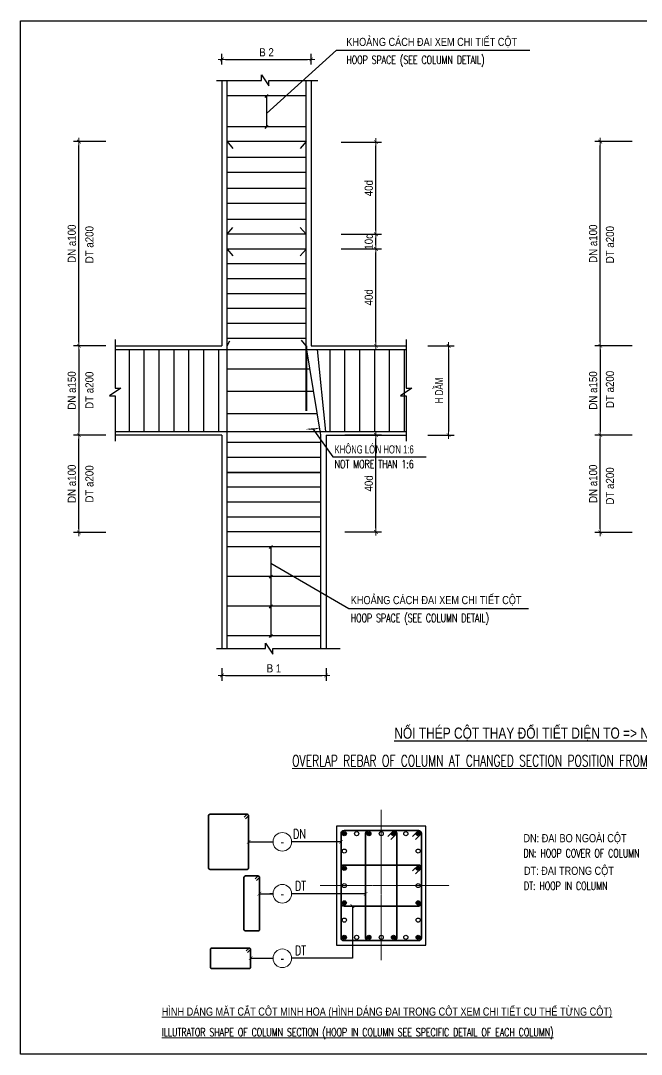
# Model space of a CAD drawing. Header units: millimetres. Extents: x 408913 to 1237273, y -191467 to -86666.
# Drawn here: x 914071 to 930759, y -184918 to -157138 of the extents above; entities that cross this region are included whole.
import ezdxf
from ezdxf.enums import TextEntityAlignment as Align

# ---------------------------------------------------------------- set-up
doc = ezdxf.new("R2010")
doc.units = ezdxf.units.MM
doc.header["$LTSCALE"] = 35
doc.header["$PDMODE"] = 3
doc.linetypes.add('CENTER2', pattern=[1.125, 0.75, -0.125, 0.125, -0.125])
doc.linetypes.add('DASHED2', pattern=[0.375, 0.25, -0.125])
for name, color, linetype in [('2', 2, 'Continuous'), ('3', 2, 'Continuous'), ('9', 9, 'Continuous'), ('DIM', 1, 'Continuous'), ('NDC_S-COLUMN', 4, 'Continuous'), ('STR.Dim_F-CL-B', 8, 'Continuous'), ('THEP', 4, 'Continuous')]:
    doc.layers.add(name, color=color, linetype=linetype)
for name, color, linetype, lineweight in [('5', 5, 'Continuous', 40), ('kata_net manh', 1, 'Continuous', 5), ('NDC_S_AXIS', 5, 'CENTER2', 15), ('NDC_S_DIM', 1, 'Continuous', 9), ('NDC_S_ENG TEXT', 2, 'Continuous', 9), ('NDC_S_REBAR', 4, 'Continuous', 35), ('NDC_S_REBAR SECTION', 6, 'Continuous', 25), ('NDC_S_VN TEXT', 7, 'Continuous', 9)]:
    doc.layers.add(name, color=color, linetype=linetype, lineweight=lineweight)
doc.styles.add('Arial', font='arial.ttf', dxfattribs={"width": 0.6})
doc.styles.add('AVANTH', font='')
doc.styles.add('NDC_ARIAL', font='arial.ttf', dxfattribs={"width": 0.85})
doc.styles.add('NDC_ROMANS', font='romans.shx', dxfattribs={"width": 0.8})
doc.styles.add('VNAVANTH', font='', dxfattribs={"width": 0.95})
doc.styles.get('AVANTH').set_extended_font_data('.VnAvantH', bold=True)
doc.styles.get('VNAVANTH').set_extended_font_data('.VnAvantH')
doc.dimstyles.new('1-25-H', dxfattribs={"dimtxt": 250, "dimasz": 100, "dimexe": 150, "dimexo": 0, "dimgap": 50, "dimtad": 1, "dimdec": 0, "dimlfac": 0.25, "dimzin": 0, "dimdsep": 46, "dimtxsty": 'AVANTH', "dimcen": 0, "dimdle": 150, "dimclrd": 9, "dimclre": 9, "dimclrt": 4, "dimadec": 0, "dimazin": 0, "dimtfac": 1, "dimtdec": 0, "dimtix": 1, "dimtmove": 2, "dimatfit": 3, "dimfxl": 1, "dimtvp": 1, "dimtolj": 1, "dimtzin": 0, "dimlwd": -1, "dimlwe": -1, "dimarcsym": 0})
doc.dimstyles.new('NDC_1-100', dxfattribs={"dimscale": 100, "dimtxt": 2.2, "dimasz": 1, "dimexe": 1.5, "dimexo": 2, "dimgap": 0.8, "dimtad": 1, "dimdec": 0, "dimdsep": 46, "dimtxsty": 'NDC_ARIAL', "dimblk": 'DIMMARK', "dimcen": 49999.938995, "dimdle": 1.5, "dimclrd": 1, "dimclre": 1, "dimclrt": 3, "dimadec": 0, "dimazin": 0, "dimtfac": 1, "dimtdec": 0, "dimtix": 1, "dimtmove": 2, "dimatfit": 3, "dimfxl": 1, "dimarcsym": 0})
doc.dimstyles.new('NDC_1-25', dxfattribs={"dimscale": 25, "dimtxt": 2.5, "dimasz": 1, "dimexe": 1.5, "dimexo": 0, "dimgap": 0.8, "dimtad": 1, "dimdec": 0, "dimdsep": 46, "dimtxsty": 'NDC_ARIAL', "dimblk": 'DIMMARK', "dimcen": 49999.938995, "dimdle": 1.5, "dimclrd": 1, "dimclre": 1, "dimclrt": 3, "dimadec": 0, "dimazin": 0, "dimtfac": 1, "dimtdec": 0, "dimtix": 1, "dimtmove": 2, "dimatfit": 3, "dimfxl": 8, "dimarcsym": 0})

# ---------------------------------------------------------------- blocks, each defined once
blk = doc.blocks.new('DIMMARK')
at = {"layer": 'NDC_S_DIM', "color": 1}
blk.add_line((-1.5, 0), (1, 0), dxfattribs=at)
at = {"layer": 'NDC_S_DIM', "color": 2, "const_width": 0.15}
blk.add_lwpolyline([(-0.5, -0.5), (0.5, 0.5)], dxfattribs=at)
blk = doc.blocks.new('*D68')
at = {"layer": 'DEFPOINTS', "color": 0, "ltscale": 30, "transparency": 16777216}
for p in [(919482, -174336), (922282, -174336), (922282, -174734)]:
    blk.add_point(p, dxfattribs=at)
at = {"layer": 'DIM', "color": 1, "lineweight": -2, "ltscale": 30, "transparency": 16777216}
for p, q in [((919482, -174536), (919482, -174884)), ((919582, -174734), (922182, -174734)), ((922282, -174536), (922282, -174884))]:
    blk.add_line(p, q, dxfattribs=at)
at = {"layer": 'DIM', "color": 1, "lineweight": -2, "ltscale": 30, "transparency": 16777216, "xscale": 100, "yscale": 100, "zscale": 100, "rotation": 180}
blk.add_blockref('DIMMARK', (919482, -174734), dxfattribs=at)
at = {"layer": 'DIM', "color": 1, "lineweight": -2, "ltscale": 30, "transparency": 16777216, "xscale": 100, "yscale": 100, "zscale": 100}
blk.add_blockref('DIMMARK', (922282, -174734), dxfattribs=at)
at = {"layer": 'DIM', "color": 3, "ltscale": 30, "transparency": 16777216, "insert": (920882, -174544), "char_height": 220, "attachment_point": 5, "style": 'NDC_ARIAL'}
blk.add_mtext('B 1', dxfattribs=at)
blk = doc.blocks.new('*D69')
at = {"layer": 'DEFPOINTS', "color": 0, "ltscale": 30, "transparency": 16777216}
for p in [(924817, -165877), (924817, -168277), (925576, -168277)]:
    blk.add_point(p, dxfattribs=at)
at = {"layer": 'DIM', "color": 1, "lineweight": -2, "ltscale": 30, "transparency": 16777216}
for p, q in [((925017, -165877), (925726, -165877)), ((925576, -165977), (925576, -168177)), ((925017, -168277), (925726, -168277))]:
    blk.add_line(p, q, dxfattribs=at)
at = {"layer": 'DIM', "color": 1, "lineweight": -2, "ltscale": 30, "transparency": 16777216, "xscale": 100, "yscale": 100, "zscale": 100}
for p, rotation in [((925576, -165877), 90), ((925576, -168277), 270)]:
    blk.add_blockref('DIMMARK', p, dxfattribs=dict(at, rotation=rotation))
at = {"layer": 'DIM', "color": 3, "ltscale": 30, "transparency": 16777216, "insert": (925320, -167077), "char_height": 220, "attachment_point": 5, "rotation": 90, "style": 'NDC_ARIAL'}
blk.add_mtext('{\\W0.7;H DẦM}', dxfattribs=at)
blk = doc.blocks.new('*D70')
at = {"layer": '9', "color": 9, "linetype": 'ByBlock', "transparency": 16777216}
blk.add_arc((921744, -165877), 2239, 272.5595, 276.9024, dxfattribs=at)
for points in [[(921844, -168130), (921844, -168097), (921744, -168116)], [(922011, -168083), (922016, -168116), (922112, -168086)]]:
    blk.add_solid(points, dxfattribs=at)
at = {"layer": 'DEFPOINTS', "color": 0, "linetype": 'ByBlock', "transparency": 16777216}
for p in [(921744, -165877), (921744, -165877), (921744, -168335), (921867, -168113), (922144, -168277)]:
    blk.add_point(p, dxfattribs=at)
at = {"layer": '9', "color": 4, "linetype": 'ByBlock', "transparency": 16777216, "insert": (921924, -168054), "char_height": 250, "attachment_point": 5, "rotation": 4.731, "style": 'AVANTH'}
blk.add_mtext('\\A1;{\\H0.04x;.}', dxfattribs=at)
blk = doc.blocks.new('*D71')
at = {"layer": 'DEFPOINTS', "color": 0, "ltscale": 30, "transparency": 16777216}
for p in [(921882, -158178), (919482, -158516), (921882, -158516)]:
    blk.add_point(p, dxfattribs=at)
at = {"layer": 'DIM', "color": 1, "lineweight": -2, "ltscale": 30, "transparency": 16777216}
for p, q in [((919482, -158316), (919482, -158028)), ((921882, -158316), (921882, -158028)), ((919582, -158178), (921782, -158178))]:
    blk.add_line(p, q, dxfattribs=at)
at = {"layer": 'DIM', "color": 1, "lineweight": -2, "ltscale": 30, "transparency": 16777216, "xscale": 100, "yscale": 100, "zscale": 100, "rotation": 180}
blk.add_blockref('DIMMARK', (919482, -158178), dxfattribs=at)
at = {"layer": 'DIM', "color": 1, "lineweight": -2, "ltscale": 30, "transparency": 16777216, "xscale": 100, "yscale": 100, "zscale": 100}
blk.add_blockref('DIMMARK', (921882, -158178), dxfattribs=at)
at = {"layer": 'DIM', "color": 3, "ltscale": 30, "transparency": 16777216, "insert": (920682, -157987), "char_height": 220, "attachment_point": 5, "style": 'NDC_ARIAL'}
blk.add_mtext('B 2', dxfattribs=at)
blk = doc.blocks.new('*D100')
at = {"layer": 'DEFPOINTS', "color": 0, "ltscale": 30, "transparency": 16777216}
for p in [(922488, -160400, 0), (923623, -160400), (922488, -162878, 0)]:
    blk.add_point(p, dxfattribs=at)
at = {"layer": 'DIM', "color": 1, "lineweight": -2, "ltscale": 30, "transparency": 16777216}
for p, q in [((922688, -160400), (923773, -160400)), ((923623, -162778), (923623, -160500)), ((922688, -162878), (923773, -162878))]:
    blk.add_line(p, q, dxfattribs=at)
at = {"layer": 'DIM', "color": 1, "lineweight": -2, "ltscale": 30, "transparency": 16777216, "xscale": 100, "yscale": 100, "zscale": 100}
for p, rotation in [((923623, -160400), 90), ((923623, -162878), 270)]:
    blk.add_blockref('DIMMARK', p, dxfattribs=dict(at, rotation=rotation))
at = {"layer": 'DIM', "color": 3, "ltscale": 30, "transparency": 16777216, "insert": (923431, -161639), "char_height": 220, "attachment_point": 5, "rotation": 90, "style": 'NDC_ARIAL'}
blk.add_mtext('40d', dxfattribs=at)
blk = doc.blocks.new('*D101')
at = {"layer": 'DEFPOINTS', "color": 0, "ltscale": 30, "transparency": 16777216}
for p in [(922488, -163271, 0), (923623, -163271), (922488, -165877, 0)]:
    blk.add_point(p, dxfattribs=at)
at = {"layer": 'DIM', "color": 1, "lineweight": -2, "ltscale": 30, "transparency": 16777216}
for p, q in [((922688, -163271), (923773, -163271)), ((923623, -165777), (923623, -163371)), ((922688, -165877), (923773, -165877))]:
    blk.add_line(p, q, dxfattribs=at)
at = {"layer": 'DIM', "color": 1, "lineweight": -2, "ltscale": 30, "transparency": 16777216, "xscale": 100, "yscale": 100, "zscale": 100}
for p, rotation in [((923623, -163271), 90), ((923623, -165877), 270)]:
    blk.add_blockref('DIMMARK', p, dxfattribs=dict(at, rotation=rotation))
at = {"layer": 'DIM', "color": 3, "ltscale": 30, "transparency": 16777216, "insert": (923431, -164574), "char_height": 220, "attachment_point": 5, "rotation": 90, "style": 'NDC_ARIAL'}
blk.add_mtext('40d', dxfattribs=at)
blk = doc.blocks.new('*D102')
at = {"layer": 'DEFPOINTS', "color": 0, "ltscale": 30, "transparency": 16777216}
for p in [(922488, -162878, 0), (923623, -162878), (922488, -163271, 0)]:
    blk.add_point(p, dxfattribs=at)
at = {"layer": 'DIM', "color": 1, "lineweight": -2, "ltscale": 30, "transparency": 16777216}
for p, q in [((922688, -162878), (923773, -162878)), ((923623, -163171), (923623, -162978)), ((922688, -163271), (923773, -163271))]:
    blk.add_line(p, q, dxfattribs=at)
at = {"layer": 'DIM', "color": 1, "lineweight": -2, "ltscale": 30, "transparency": 16777216, "xscale": 100, "yscale": 100, "zscale": 100}
for p, rotation in [((923623, -162878), 90), ((923623, -163271), 270)]:
    blk.add_blockref('DIMMARK', p, dxfattribs=dict(at, rotation=rotation))
at = {"layer": 'DIM', "color": 3, "ltscale": 30, "transparency": 16777216, "insert": (923431, -163074), "char_height": 220, "attachment_point": 5, "rotation": 90, "style": 'NDC_ARIAL'}
blk.add_mtext('10d', dxfattribs=at)
blk = doc.blocks.new('*D609')
at = {"layer": 'DEFPOINTS', "color": 0, "ltscale": 30, "transparency": 16777216}
for p in [(915638, -160389), (916558, -160389), (916558, -165877)]:
    blk.add_point(p, dxfattribs=at)
at = {"layer": 'DIM', "color": 1, "lineweight": -2, "ltscale": 30, "transparency": 16777216}
for p, q in [((916358, -160389), (915488, -160389)), ((915638, -165777), (915638, -160489)), ((916358, -165877), (915488, -165877))]:
    blk.add_line(p, q, dxfattribs=at)
at = {"layer": 'DIM', "color": 1, "lineweight": -2, "ltscale": 30, "transparency": 16777216, "xscale": 100, "yscale": 100, "zscale": 100}
for p, rotation in [((915638, -160389), 90), ((915638, -165877), 270)]:
    blk.add_blockref('DIMMARK', p, dxfattribs=dict(at, rotation=rotation))
at = {"layer": 'DIM', "color": 3, "ltscale": 30, "transparency": 16777216, "insert": (915446, -163133), "char_height": 220, "width": 3798.87, "attachment_point": 5, "rotation": 90, "style": 'NDC_ARIAL'}
blk.add_mtext('DN a100', dxfattribs=at)
blk = doc.blocks.new('*D610')
at = {"layer": 'DEFPOINTS', "color": 0, "ltscale": 30, "transparency": 16777216}
for p in [(916558, -165877), (915638, -168277), (916558, -168277)]:
    blk.add_point(p, dxfattribs=at)
at = {"layer": 'DIM', "color": 1, "lineweight": -2, "ltscale": 30, "transparency": 16777216}
for p, q in [((916358, -165877), (915488, -165877)), ((915638, -165977), (915638, -168177)), ((916358, -168277), (915488, -168277))]:
    blk.add_line(p, q, dxfattribs=at)
at = {"layer": 'DIM', "color": 1, "lineweight": -2, "ltscale": 30, "transparency": 16777216, "xscale": 100, "yscale": 100, "zscale": 100}
for p, rotation in [((915638, -165877), 90), ((915638, -168277), 270)]:
    blk.add_blockref('DIMMARK', p, dxfattribs=dict(at, rotation=rotation))
at = {"layer": 'DIM', "color": 3, "ltscale": 30, "transparency": 16777216, "insert": (915446, -167077), "char_height": 220, "attachment_point": 5, "rotation": 90, "style": 'NDC_ARIAL'}
blk.add_mtext('DN a150', dxfattribs=at)
blk = doc.blocks.new('*D103')
at = {"layer": 'DEFPOINTS', "color": 0, "ltscale": 30, "transparency": 16777216}
for p in [(922585, -168271, 0), (923623, -168271), (922585, -170877, 0)]:
    blk.add_point(p, dxfattribs=at)
at = {"layer": 'DIM', "color": 1, "lineweight": -2, "ltscale": 30, "transparency": 16777216}
for p, q in [((922785, -168271), (923773, -168271)), ((923623, -170777), (923623, -168371)), ((922785, -170877), (923773, -170877))]:
    blk.add_line(p, q, dxfattribs=at)
at = {"layer": 'DIM', "color": 1, "lineweight": -2, "ltscale": 30, "transparency": 16777216, "xscale": 100, "yscale": 100, "zscale": 100}
for p, rotation in [((923623, -168271), 90), ((923623, -170877), 270)]:
    blk.add_blockref('DIMMARK', p, dxfattribs=dict(at, rotation=rotation))
at = {"layer": 'DIM', "color": 3, "ltscale": 30, "transparency": 16777216, "insert": (923431, -169574), "char_height": 220, "attachment_point": 5, "rotation": 90, "style": 'NDC_ARIAL'}
blk.add_mtext('40d', dxfattribs=at)
blk = doc.blocks.new('*D602')
at = {"layer": 'DEFPOINTS', "color": 0, "ltscale": 30, "transparency": 16777216}
for p in [(915638, -168277), (916558, -168277), (916558, -170892)]:
    blk.add_point(p, dxfattribs=at)
at = {"layer": 'DIM', "color": 1, "lineweight": -2, "ltscale": 30, "transparency": 16777216}
for p, q in [((916358, -168277), (915488, -168277)), ((915638, -170792), (915638, -168377)), ((916358, -170892), (915488, -170892))]:
    blk.add_line(p, q, dxfattribs=at)
at = {"layer": 'DIM', "color": 1, "lineweight": -2, "ltscale": 30, "transparency": 16777216, "xscale": 100, "yscale": 100, "zscale": 100}
for p, rotation in [((915638, -168277), 90), ((915638, -170892), 270)]:
    blk.add_blockref('DIMMARK', p, dxfattribs=dict(at, rotation=rotation))
at = {"layer": 'DIM', "color": 3, "ltscale": 30, "transparency": 16777216, "insert": (915446, -169585), "char_height": 220, "width": 3798.87, "attachment_point": 5, "rotation": 90, "style": 'NDC_ARIAL'}
blk.add_mtext('DN a100', dxfattribs=at)
blk = doc.blocks.new('*D603')
at = {"layer": 'DEFPOINTS', "color": 0, "ltscale": 30, "transparency": 16777216}
for p in [(929655, -160389), (930714, -160389), (930714, -165877)]:
    blk.add_point(p, dxfattribs=at)
at = {"layer": 'DIM', "color": 1, "lineweight": -2, "ltscale": 30, "transparency": 16777216}
for p, q in [((930514, -160389), (929505, -160389)), ((929655, -165777), (929655, -160489)), ((930514, -165877), (929505, -165877))]:
    blk.add_line(p, q, dxfattribs=at)
at = {"layer": 'DIM', "color": 1, "lineweight": -2, "ltscale": 30, "transparency": 16777216, "xscale": 100, "yscale": 100, "zscale": 100}
for p, rotation in [((929655, -160389), 90), ((929655, -165877), 270)]:
    blk.add_blockref('DIMMARK', p, dxfattribs=dict(at, rotation=rotation))
at = {"layer": 'DIM', "color": 3, "ltscale": 30, "transparency": 16777216, "insert": (929463, -163133), "char_height": 220, "width": 3798.87, "attachment_point": 5, "rotation": 90, "style": 'NDC_ARIAL'}
blk.add_mtext('DN a100', dxfattribs=at)
blk = doc.blocks.new('*D604')
at = {"layer": 'DEFPOINTS', "color": 0, "ltscale": 30, "transparency": 16777216}
for p in [(930714, -165877), (929655, -168277), (930714, -168277)]:
    blk.add_point(p, dxfattribs=at)
at = {"layer": 'DIM', "color": 1, "lineweight": -2, "ltscale": 30, "transparency": 16777216}
for p, q in [((930514, -165877), (929505, -165877)), ((929655, -165977), (929655, -168177)), ((930514, -168277), (929505, -168277))]:
    blk.add_line(p, q, dxfattribs=at)
at = {"layer": 'DIM', "color": 1, "lineweight": -2, "ltscale": 30, "transparency": 16777216, "xscale": 100, "yscale": 100, "zscale": 100}
for p, rotation in [((929655, -165877), 90), ((929655, -168277), 270)]:
    blk.add_blockref('DIMMARK', p, dxfattribs=dict(at, rotation=rotation))
at = {"layer": 'DIM', "color": 3, "ltscale": 30, "transparency": 16777216, "insert": (929463, -167077), "char_height": 220, "attachment_point": 5, "rotation": 90, "style": 'NDC_ARIAL'}
blk.add_mtext('DN a150', dxfattribs=at)
blk = doc.blocks.new('*D605')
at = {"layer": 'DEFPOINTS', "color": 0, "ltscale": 30, "transparency": 16777216}
for p in [(929655, -168277), (930714, -168277), (930714, -170892)]:
    blk.add_point(p, dxfattribs=at)
at = {"layer": 'DIM', "color": 1, "lineweight": -2, "ltscale": 30, "transparency": 16777216}
for p, q in [((930514, -168277), (929505, -168277)), ((929655, -170792), (929655, -168377)), ((930514, -170892), (929505, -170892))]:
    blk.add_line(p, q, dxfattribs=at)
at = {"layer": 'DIM', "color": 1, "lineweight": -2, "ltscale": 30, "transparency": 16777216, "xscale": 100, "yscale": 100, "zscale": 100}
for p, rotation in [((929655, -168277), 90), ((929655, -170892), 270)]:
    blk.add_blockref('DIMMARK', p, dxfattribs=dict(at, rotation=rotation))
at = {"layer": 'DIM', "color": 3, "ltscale": 30, "transparency": 16777216, "insert": (929463, -169585), "char_height": 220, "width": 3798.87, "attachment_point": 5, "rotation": 90, "style": 'NDC_ARIAL'}
blk.add_mtext('DN a100', dxfattribs=at)
blk = doc.blocks.new('MC')
at = {"layer": 'NDC_S_REBAR SECTION'}
for points in [[(63869, 3186, 1), (63814, 3186, 1)], [(64144, 3186, -1), (64200, 3186, -1)], [(64475, 3186, -1), (64531, 3186, -1)], [(64806, 3186, -1), (64862, 3186, -1)], [(63814, 2721, -1), (63869, 2721, -1)], [(64806, 2721, -1), (64862, 2721, -1)], [(63814, 2257, -1), (63869, 2257, -1)], [(64806, 2257, -1), (64862, 2257, -1)], [(63869, 1793, 1), (63814, 1793, 1)], [(64200, 1793, 1), (64144, 1793, 1)], [(64531, 1793, 1), (64475, 1793, 1)], [(64862, 1793, -1), (64806, 1793, -1)]]:
    blk.add_hatch(color=6, dxfattribs=at).paths.add_polyline_path(points)
at = {"layer": 'kata_net manh'}
for centre in [(63008, 3077, 0), (63008, 2379, 0), (63008, 1512, 0)]:
    blk.add_circle(centre, 125, dxfattribs=at)
at = {"layer": 'NDC_S-COLUMN', "elevation": 0, "flags": 128}
blk.add_lwpolyline([(63738, 1689), (64938, 1689), (64938, 3289), (63738, 3289)], close=True, dxfattribs=at)
at = {"layer": 'NDC_S_AXIS'}
for p, q in [((64338, 3509, 0), (64338, 1486, 0)), ((63518, 2489, 0), (65253, 2489, 0))]:
    blk.add_line(p, q, dxfattribs=at)
at = {"layer": 'NDC_S_REBAR', "ltscale": 0.005, "elevation": 0}
for points in [[(62495, 3407), (62535, 3447, -0.414214), (62555, 3427), (62555, 2727, -0.414214), (62535, 2707), (62035, 2707, -0.414214), (62015, 2727), (62015, 3427, -0.414214), (62035, 3447), (62535, 3447, -0.414214), (62555, 3427), (62515, 3387)], [(64758, 3149), (64838, 3229, -0.414214), (64878, 3189), (64878, 1789, -0.414214), (64838, 1749), (63838, 1749, -0.414214), (63798, 1789), (63798, 3189, -0.414214), (63838, 3229), (64838, 3229, -0.414214), (64878, 3189), (64798, 3109)], [(64427, 3149), (64507, 3229, -0.414214), (64547, 3189), (64547, 1789, -0.414214), (64507, 1749), (64168, 1749, -0.414214), (64128, 1789), (64128, 3189, -0.414214), (64168, 3229), (64507, 3229, -0.414214), (64547, 3189), (64467, 3109)], [(64758, 2685), (64838, 2765, -0.414214), (64878, 2725), (64878, 2253, -0.414214), (64838, 2213), (63838, 2213, -0.414214), (63798, 2253), (63798, 2725, -0.414214), (63838, 2765), (64838, 2765, -0.414214), (64878, 2725), (64798, 2645)], [(62641, 2579), (62681, 2619, -0.414214), (62701, 2599), (62701, 1899, -0.414214), (62681, 1879), (62512, 1879, -0.414214), (62492, 1899), (62492, 2599, -0.414214), (62512, 2619), (62681, 2619, -0.414214), (62701, 2599), (62661, 2559)], [(62522, 1610), (62562, 1650, -0.414214), (62582, 1630), (62582, 1395, -0.414214), (62562, 1375), (62062, 1375, -0.414214), (62042, 1395), (62042, 1630, -0.414214), (62062, 1650), (62562, 1650, -0.414214), (62582, 1630), (62542, 1590)]]:
    blk.add_lwpolyline(points, format="xyb", dxfattribs=at)
at = {"layer": 'NDC_S_REBAR SECTION'}
for centre in [(63841, 3186, 0), (64007, 3186, 0), (64172, 3186, 0), (64338, 3186, 0), (64503, 3186, 0), (64668, 3186, 0), (64834, 3186, 0), (63841, 2953, 0), (64834, 2953, 0), (63841, 2721, 0), (64834, 2721, 0), (63841, 2489, 0), (64834, 2489, 0), (63841, 2257, 0), (64834, 2257, 0), (63841, 2025, 0), (64834, 2025, 0), (63841, 1793, 0), (64007, 1793, 0), (64172, 1793, 0), (64338, 1793, 0), (64503, 1793, 0), (64668, 1793, 0), (64834, 1793, 0)]:
    blk.add_circle(centre, 27.6, dxfattribs=at)
at = {"layer": 'NDC_S_VN TEXT', "color": 3, "style": 'NDC_ROMANS', "width": 0.75}
for s, p in [('DN', (63326, 3120, 0)), ('DT', (63326, 2422, 0)), ('DT', (63326, 1555, 0))]:
    blk.add_text(s, height=125, dxfattribs=at).set_placement(p, align=Align.RIGHT)
at = {"layer": 'NDC_S_VN TEXT', "color": 7, "style": 'Arial', "width": 0.8}
for p in [(63008, 3077, 0), (63008, 2379, 0), (63008, 1512, 0)]:
    blk.add_text('-', height=125, dxfattribs=at).set_placement(p, align=Align.MIDDLE)
at = {"layer": 'NDC_S_DIM'}
for points in [[(62555, 3077, 0), (62871, 3077, 0), (62883, 3077, 0)], [(63798, 3077, 0), (63430, 3077, 0), (63133, 3077, 0)], [(62701, 2379, 0), (62883, 2379, 0), (62839, 2379, 0)], [(64128, 2379, 0), (63430, 2379, 0), (63133, 2379, 0)], [(63951, 2213, 0), (63951, 1513, 0), (63133, 1513, 0)], [(62582, 1513, 0), (62807, 1513, 0), (62883, 1512, 0)]]:
    blk.add_leader(points, dimstyle='NDC_1-25', override={"dimasz": 2, "dimldrblk": 'ArchTick'}, dxfattribs=at)

msp = doc.modelspace()

# ---------------------------------------------------------------- linework, layer by layer
at = {"layer": '2'}
for p, q in [((920641, -159206.2), (920682.1, -159160)), ((920682.1, -159160), (920721.4, -159121.6)), ((920682.1, -159160), (920682.1, -159989.3)), ((920641, -160035.5), (920682.1, -159989.3)), ((920682.1, -159989.3), (920721.4, -159950.9)), ((919620.1, -160389.3), (919771.4, -160572)), ((921744.1, -160389.3), (921590.4, -160572)), ((919620.1, -162877.3), (919771.4, -162694.6)), ((921744.1, -162877.3), (921590.4, -162694.6)), ((919620.1, -163277.3), (919771.4, -163459.9)), ((921744.1, -163277.3), (921590.4, -163459.9)), ((919620.1, -165879.9), (919692.4, -165742.9)), ((921744.1, -165877.3), (921620.4, -165722.9)), ((920760.3, -171323.5), (920801.4, -171277.4)), ((920801.4, -171277.4), (920840.7, -171239)), ((920801.4, -171277.4), (920801.4, -173707.9)), ((920760.3, -172123.5), (920801.4, -172077.4)), ((920801.4, -172077.4), (920840.7, -172039)), ((920760.3, -172923.5), (920801.4, -172877.4)), ((920801.4, -172877.4), (920840.7, -172839)), ((920760.3, -173715.5), (920801.4, -173669.4)), ((920801.4, -173669.4), (920840.7, -173631))]:
    msp.add_line(p, q, dxfattribs=at)
at = {"layer": '3'}
for p, q in [((919482.1, -158743.4), (919482.1, -165877.3)), ((921882.1, -158743.4), (921882.1, -165877.3)), ((916613.9, -165877.3), (919482.1, -165877.3)), ((921882.1, -165877.3), (924436.4, -165877.3)), ((919482.1, -168277.4), (916613.9, -168277.4)), ((919482.1, -168277.4), (919482.1, -174013.5)), ((922282.1, -168277.4), (924436.4, -168277.4)), ((922282.1, -168277.4), (922282.1, -174013.5))]:
    msp.add_line(p, q, dxfattribs=at)
at = {"layer": '5', "linetype": 'DASHED2', "ltscale": 200}
msp.add_line((921744.1, -165877.3), (921744.1, -168335.5), dxfattribs=at)
at = {"layer": 'DIM', "ltscale": 30}
for p, q in [((920682.1, -159630.9), (922560.4, -157932.9)), ((922560.4, -157932.9), (927764, -157932.9)), ((920801.4, -171720.9), (922895.7, -172932.9)), ((922895.7, -172932.9), (927721.1, -172932.9))]:
    msp.add_line(p, q, dxfattribs=at)
for points in [[(919335.6, -158743.4), (920543, -158743.4), (920543, -158593.4), (920743.1, -158893.5), (920743.1, -158743.4), (922065.4, -158743.4)], [(916613.9, -165704.4), (916613.9, -167019), (916763.9, -167019), (916463.8, -167219.1), (916613.9, -167219.1), (916613.9, -168435.5)], [(924436.4, -165704.4), (924436.4, -167019), (924586.4, -167019), (924286.3, -167219.1), (924436.4, -167219.1), (924436.4, -168435.5)], [(919335.6, -174013.5), (920650.9, -174013.5), (920650.9, -173863.4), (920851, -174163.6), (920851, -174013.5), (922665.4, -174013.5)]]:
    msp.add_lwpolyline(points, dxfattribs=at)
at = {"layer": 'STR.Dim_F-CL-B'}
msp.add_lwpolyline([(914071.4, -157137.9), (943105.4, -157137.9), (943105.4, -184917.9), (914071.4, -184917.9)], close=True, dxfattribs=at)
at = {"layer": 'THEP', "linetype": 'ByBlock'}
for p, q in [((919620.1, -174013.5), (919620.1, -158743.4)), ((921744.1, -165877.3), (921744.1, -158743.4)), ((921744.1, -159160), (919620.1, -159160)), ((921744.1, -159989.3), (919620.1, -159989.3)), ((921744.1, -159989.3), (919620.1, -159989.3)), ((921744.1, -160389.3), (919620.1, -160389.3)), ((921744.1, -160818.6), (919620.1, -160818.6)), ((921744.1, -160818.6), (919620.1, -160818.6)), ((921744.1, -161218.6), (919620.1, -161218.6)), ((921744.1, -161647.9), (919620.1, -161647.9)), ((921744.1, -161647.9), (919620.1, -161647.9)), ((921744.1, -162047.9), (919620.1, -162047.9)), ((921744.1, -162477.3), (919620.1, -162477.3)), ((921744.1, -162877.3), (919620.1, -162877.3)), ((921744.1, -163277.3), (919620.1, -163277.3)), ((921744.1, -163277.3), (919620.1, -163277.3)), ((921744.1, -163677.3), (919620.1, -163677.3)), ((921744.1, -164077.3), (919620.1, -164077.3)), ((921744.1, -164477.3), (919620.1, -164477.3)), ((921744.1, -164477.3), (919620.1, -164477.3)), ((921744.1, -164877.3), (919620.1, -164877.3)), ((921744.1, -165277.3), (919620.1, -165277.3)), ((921744.1, -165677.3), (919620.1, -165677.3)), ((916613.9, -165977.3), (924436.4, -165977.3)), ((916986.4, -165977.3), (916986.4, -168177.4)), ((917386.4, -165977.3), (917386.4, -168177.4)), ((917786.4, -165977.3), (917786.4, -168177.4)), ((918186.4, -165977.3), (918186.4, -168177.4)), ((918586.4, -165977.3), (918586.4, -168177.4)), ((918986.4, -165977.3), (918986.4, -168177.4)), ((919386.4, -165977.3), (919386.4, -168177.4)), ((922144.1, -168277.4), (921744.1, -165877.3)), ((922046.4, -165977.3), (922270.4, -168177.4)), ((922390.4, -168177.4), (922390.4, -165977.3)), ((922790.4, -168177.4), (922790.4, -165977.3)), ((923190.4, -168177.4), (923190.4, -165977.3)), ((923590.4, -168177.4), (923590.4, -165977.3)), ((923990.4, -168177.4), (923990.4, -165977.3)), ((924390.4, -168177.4), (924390.4, -165977.3)), ((916613.9, -168177.4), (924436.4, -168177.4)), ((922144.1, -174013.5), (922144.1, -168277.4)), ((922144.1, -168477.4), (919620.1, -168477.4)), ((922144.1, -168877.4), (919620.1, -168877.4))]:
    msp.add_line(p, q, dxfattribs=at)
for points in [[(921832.7, -166502.6), (919620.1, -166502.6)], [(921932.7, -167102.7), (919620.1, -167102.7)], [(922032.7, -167702.7), (919620.1, -167702.7)], [(922144.1, -169677.4), (919620.1, -169677.4)], [(922144.1, -170077.4), (919620.1, -170077.4)], [(922144.1, -170477.4), (919620.1, -170477.4)], [(922144.1, -170877.4), (919620.1, -170877.4)], [(922144.1, -171277.4), (919620.1, -171277.4)], [(922144.1, -172077.4), (919620.1, -172077.4)], [(922144.1, -172877.4), (919620.1, -172877.4)], [(922144.1, -173669.4), (919620.1, -173669.4)]]:
    msp.add_lwpolyline(points, dxfattribs=at)
msp.add_lwpolyline([(922144.1, -169277.4), (919620.1, -169277.4)], close=True, dxfattribs=at)

# ---------------------------------------------------------------- block references
at = {"layer": '2', "xscale": 2, "yscale": 2, "zscale": 2}
msp.add_blockref('MC', (795090.5, -185360.9), dxfattribs=at)

# ---------------------------------------------------------------- texts
at = {"layer": '2', "color": 0, "style": 'VNAVANTH', "width": 0.8}
msp.add_text('%%UNèI THÐP CéT thay ®æi tiÕt diÖn TO => NHá', height=300, dxfattribs=at).set_placement((924116.7, -176435.6))
at = {"layer": '9', "color": 4, "char_height": 220, "width": 3798.865, "attachment_point": 5, "rotation": 90, "style": 'NDC_ARIAL'}
for insert in [(915921, -163158.4), (929916.8, -163158.4), (915921, -167071), (929916.8, -167049.4), (915921, -169589.4), (929916.8, -169643.4)]:
    msp.add_mtext('\\A1;DT a200', dxfattribs=dict(at, insert=insert))
at = {"layer": 'NDC_S_ENG TEXT', "style": 'NDC_ROMANS', "width": 0.7}
for s, height, p in [('HOOP SPACE (SEE COLUMN DETAIL)', 220, (922828.8, -158302, -0.3)), ('NOT MORE THAN 1:6', 220, (922513, -169165.8, -0.3)), ('HOOP SPACE (SEE COLUMN DETAIL)', 220, (922947.4, -173302, -0.3)), ('%%UOVERLAP REBAR OF COLUMN AT CHANGED SECTION POSITION FROM BIG => SMALL', 300, (921373.9, -177178.6)), ('DN: HOOP COVER OF COLUMN', 220, (927589.1, -179623.9, -0.3)), ('DT: HOOP IN COLUMN', 220, (927603.1, -180500.8, -0.3)), ('%%UILLUTRATOR SHAPE OF COLUMN SECTION (HOOP IN COLUMN SEE SPECIFIC DETAIL OF EACH COLUMN)', 220, (917865.1, -184434.3, -0.3))]:
    msp.add_text(s, height=height, dxfattribs=at).set_placement(p)
at = {"layer": 'NDC_S_VN TEXT', "color": 0}
for s, style, width, p in [('KHOẢNG CÁCH ĐAI XEM CHI TIẾT CỘT', 'Arial', 0.8, (922828.8, -157819.3, -0.3)), ('kh«ng lín h¬n 1:6', 'VNAVANTH', 0.7, (922513, -168769.9, -0.3)), ('KHOẢNG CÁCH ĐAI XEM CHI TIẾT CỘT', 'Arial', 0.8, (922947.4, -172819.3, -0.3)), ('DN: ĐAI BO NGOÀI CỘT', 'Arial', 0.8, (927589.1, -179218.3, -0.3)), ('DT: ĐAI TRONG CỘT', 'Arial', 0.8, (927603.1, -180095.1, -0.3)), ('%%uHÌNH DÁNG MẶT CẮT CỘT MINH HỌA (HÌNH DÁNG ĐAI TRONG CỘT XEM CHI TIẾT CỤ THỂ TỪNG CỘT)', 'Arial', 0.8, (917865.1, -183879.7, -0.3))]:
    msp.add_text(s, height=220, dxfattribs=dict(at, style=style, width=width)).set_placement(p)

# ---------------------------------------------------------------- dimensions: what is measured, and where the dimension line sits
at = {"layer": '9', "linetype": 'ByBlock'}
dim = msp.add_angular_dim_2l(base=(921867.3, -168112.7), line1=((922144.1, -168277.4), (921744.1, -165877.3)), line2=((921744.1, -165877.3), (921744.1, -168335.5)), text='{\\H0.04x;.}', dimstyle='1-25-H', dxfattribs=at)
dim.commit()
dim.dimension.update_dxf_attribs({"geometry": '*D70', "text_midpoint": (921924.2, -168053.6)})
at = {"layer": 'DIM', "ltscale": 30}
for p1, p2, distance, text, picture, middle in [((919482.1, -158515.6), (921882.1, -158515.6), 337.9, 'B 2', '*D71', (920682.1, -157987.2)), ((919482.1, -174335.9), (922282.1, -174335.9), -398.5, 'B 1', '*D68', (920882.1, -174543.9))]:
    dim = msp.add_aligned_dim(p1=p1, p2=p2, distance=distance, text=text, dimstyle='NDC_1-100', dxfattribs=at)
    dim.commit()
    dim.dimension.update_dxf_attribs({"geometry": picture, "text_midpoint": middle})
for base, p1, p2, text, picture, middle in [((915638.4, -160389.3), (916558, -165877.3), (916558, -160389.3), 'DN a100', '*D609', (915446.1, -163133.3)), ((929655.4, -160389.3), (930713.9, -165877.3), (930713.9, -160389.3), 'DN a100', '*D603', (929463.1, -163133.3)), ((923623.4, -160399.9, 0), (922487.6, -162877.9), (922487.6, -160399.9), '40d', '*D100', (923431.1, -161638.9, 0)), ((923623.4, -163270.9, 0), (922487.6, -165877.3), (922487.6, -163270.9), '40d', '*D101', (923431.1, -164574.1, 0)), ((923623.4, -168271.1, 0), (922585.4, -170877.4), (922585.4, -168271.1), '40d', '*D103', (923431.1, -169574.2, 0))]:
    dim = msp.add_linear_dim(base=base, p1=p1, p2=p2, angle=90, text=text, dimstyle='NDC_1-100', dxfattribs=at)
    dim.commit()
    dim.dimension.update_dxf_attribs({"geometry": picture, "text_midpoint": middle})
for base, p1, p2, angle, text, picture, middle, dimtype in [((923623.4, -162877.9, 0), (922487.6, -163270.9), (922487.6, -162877.9), 90, '10d', '*D102', (923431.1, -163074.4, 0), 160), ((915638.4, -168277.4), (916558, -165877.3), (916558, -168277.4), 90, 'DN a150', '*D610', (915446.1, -167077.3), 160), ((925576.3, -168277.4), (924816.6, -165877.3), (924816.6, -168277.4), 270, '{\\W0.7;H DẦM}', '*D69', (925320.3, -167077.3), 161), ((929655.4, -168277.4), (930713.9, -165877.3), (930713.9, -168277.4), 90, 'DN a150', '*D604', (929463.1, -167077.3), 160), ((915638.4, -168277.4), (916558, -170891.9), (916558, -168277.4), 90, 'DN a100', '*D602', (915446.1, -169584.7), 160), ((929655.4, -168277.4), (930713.9, -170891.9), (930713.9, -168277.4), 90, 'DN a100', '*D605', (929463.1, -169584.7), 160)]:
    dim = msp.add_linear_dim(base=base, p1=p1, p2=p2, angle=angle, text=text, dimstyle='NDC_1-100', dxfattribs=at)
    dim.commit()
    dim.dimension.update_dxf_attribs({"geometry": picture, "text_midpoint": middle, "dimtype": dimtype})

# ---------------------------------------------------------------- leaders
msp.add_leader([(921928.8, -168108.4), (922465.8, -168861), (924975.7, -168861)], dimstyle='1-25-H', override={"dimgap": 50, "dimtad": 0}, dxfattribs=at)

doc.saveas('drawing.dxf')
